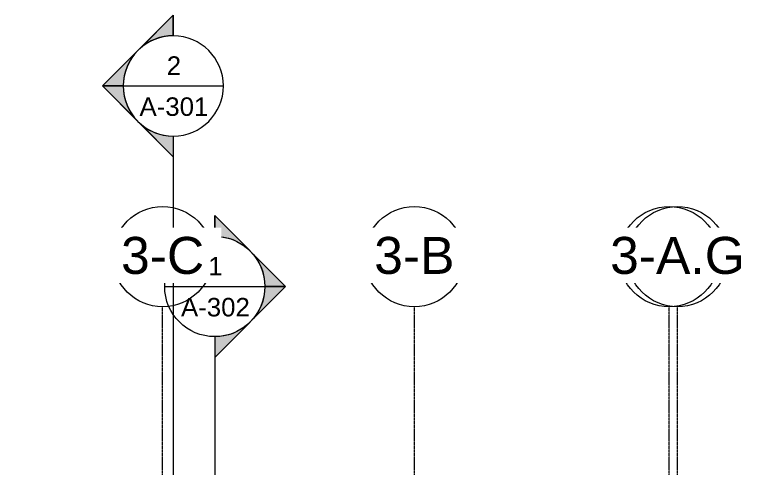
# Model space of a CAD drawing. Header units: inches. Extents: x -23034 to -8288, y -132 to 853.
# Drawn here: x -15834 to -15113, y 419 to 853 of the extents above; entities that cross this region are included whole.
import ezdxf

# ---------------------------------------------------------------- set-up
doc = ezdxf.new("R2010")
doc.units = ezdxf.units.IN
doc.header["$MEASUREMENT"] = 0
doc.linetypes.add('Grid Line 1_2_', pattern=[0.875, 0.5, -0.125, 0.125, -0.125])
for name, color, linetype, lineweight in [('G-ANNO-SYMB', 111, 'Continuous', 9), ('S-GRID', 1, 'Continuous', 9), ('S-GRID-IDEN', 1, 'Continuous', 9)]:
    doc.layers.add(name, color=color, linetype=linetype, lineweight=lineweight)
doc.styles.add('Arial', font='arial.ttf', dxfattribs={"height": 35.407186})
doc.styles.add('Arial_1', font='arial.ttf', dxfattribs={"height": 17.703593})

# ---------------------------------------------------------------- blocks, each defined once
blk = doc.blocks.new('Section - Section Head - Filled-1526-Section 8')
at = {"layer": 'G-ANNO-SYMB'}
h = blk.add_hatch(color=256, dxfattribs=at)
edge = h.paths.add_edge_path(flags=0)
edge.add_arc((-25498.9, 528), 48.06, 90, 132.0784, ccw=False)
edge.add_line((-25498.9, 576.06), (-25498.9, 595.88))
edge.add_line((-25498.9, 595.88), (-25531.11, 563.67))
h = blk.add_hatch(color=256, dxfattribs=at)
edge = h.paths.add_edge_path(flags=0)
edge.add_line((-25532.84, 561.94), (-25566.78, 528))
edge.add_line((-25566.78, 528), (-25546.9, 528))
edge.add_arc((-25498.9, 528), 48, 135, 180, ccw=False)
h = blk.add_hatch(color=256, dxfattribs=at)
edge = h.paths.add_edge_path(flags=0)
edge.add_arc((-25498.9, 528), 48, 180, 225, ccw=False)
edge.add_line((-25546.9, 528), (-25566.78, 528))
edge.add_line((-25566.78, 528), (-25532.84, 494.06))
h = blk.add_hatch(color=256, dxfattribs=at)
edge = h.paths.add_edge_path(flags=0)
edge.add_line((-25531.11, 492.33), (-25498.9, 460.12))
edge.add_line((-25498.9, 460.12), (-25498.9, 479.94))
edge.add_arc((-25498.9, 528), 48.06, 227.9216, 270, ccw=False)
for p, q in [((-25566.78, 528), (-25498.9, 595.88)), ((-25531.11, 563.67), (-25498.9, 595.88)), ((-25498.9, 576), (-25498.9, 595.88)), ((-25498.9, 595.88), (-25498.9, 576.06)), ((-25566.78, 528), (-25532.84, 561.94)), ((-25566.78, 528), (-25498.9, 460.12)), ((-25546.9, 528), (-25566.78, 528)), ((-25532.84, 494.06), (-25566.78, 528)), ((-25566.78, 528), (-25546.9, 528)), ((-25498.9, 460.12), (-25531.11, 492.33)), ((-25498.9, 480), (-25498.9, 460.12)), ((-25498.9, 479.94), (-25498.9, 460.12))]:
    blk.add_line(p, q, dxfattribs=at)
for radius, start, end in [(48, 90, 270), (48.06, 90, 132.0784), (48, 270, 90), (48, 135, 180), (48, 180, 225), (48.06, 227.9216, 270)]:
    blk.add_arc((-25498.9, 528), radius, start, end, dxfattribs=at)
blk = doc.blocks.new('Grid - Grid Head - Circle-14747-Section 8')
at = {"layer": 'S-GRID-IDEN'}
blk.add_circle((-23085.89, 621.76), 48, dxfattribs=at)

msp = doc.modelspace()

# ---------------------------------------------------------------- linework, layer by layer
at = {"layer": 'G-ANNO-SYMB'}
for p, q in [((-15730.51943, 785.15708), (-15634.51943, 785.15708)), ((-15682.51943, 737.15708), (-15682.51943, -54.81697)), ((-15690.75126, 593.15708), (-15594.75126, 593.15708)), ((-15642.75126, 545.15708), (-15642.75126, -54.81697))]:
    msp.add_line(p, q, dxfattribs=at)
at = {"layer": 'S-GRID', "linetype": 'Grid Line 1_2_'}
for p, q in [((-15692.71786, -132), (-15692.71786, 573.76478)), ((-15451.46786, -132), (-15451.46786, 573.76478)), ((-15207.21786, -132), (-15207.21786, 573.76478)), ((-15199.21786, -132), (-15199.21786, 573.76478))]:
    msp.add_line(p, q, dxfattribs=at)

# ---------------------------------------------------------------- block references
at = {"layer": 'G-ANNO-SYMB'}
msp.add_blockref('Section - Section Head - Filled-1526-Section 8', (9816.38024, 257.15708), dxfattribs=at)
at = {"layer": 'G-ANNO-SYMB', "extrusion": (0, 0, -1)}
msp.add_blockref('Section - Section Head - Filled-1526-Section 8', (41141.65093, 65.15708), dxfattribs=at)
at = {"layer": 'S-GRID-IDEN'}
for p in [(7393.17236, 0), (7634.42236, 0), (7878.67236, 0)]:
    msp.add_blockref('Grid - Grid Head - Circle-14747-Section 8', p, dxfattribs=at)

# ---------------------------------------------------------------- texts
at = {"layer": 'G-ANNO-SYMB', "attachment_point": 2, "line_spacing_factor": 0.938532, "style": 'Arial_1'}
for s, insert, char_height, width in [('2', (-15681.90469, 813.49532), 17.70359, 16.416), ('A-301', (-15681.90469, 774.22284), 17.703593, 78.624), ('1', (-15642.13652, 621.49532), 17.70359, 16.416), ('A-302', (-15642.13652, 582.22284), 17.703593, 78.624)]:
    msp.add_mtext(s, dxfattribs=dict(at, insert=insert, char_height=char_height, width=width))
at = {"layer": 'S-GRID-IDEN', "insert": (-15918.97709, 640.63852), "char_height": 35.407186, "width": 180.144, "attachment_point": 2, "line_spacing_factor": 0.938532, "style": 'Arial', "bg_fill": 3, "box_fill_scale": 1.25, "bg_fill_color": 0, "bg_fill_transparency": 0}
msp.add_mtext('1-13.G', dxfattribs=at)

# ---------------------------------------------------------------- next in the draw order: texts
at = {"layer": 'S-GRID-IDEN', "char_height": 35.407186, "attachment_point": 2, "line_spacing_factor": 0.938532, "style": 'Arial', "bg_fill": 3, "box_fill_scale": 1.25, "bg_fill_color": 0, "bg_fill_transparency": 0}
for s, insert, width in [('3-C', (-15692.72709, 640.63852), 94.608), ('3-B', (-15451.47709, 640.63852), 91.584), ('3-A', (-15207.22709, 640.63852), 91.584)]:
    msp.add_mtext(s, dxfattribs=dict(at, insert=insert, width=width))

# ---------------------------------------------------------------- next in the draw order: block references
at = {"layer": 'S-GRID-IDEN'}
msp.add_blockref('Grid - Grid Head - Circle-14747-Section 8', (7886.67236, 0), dxfattribs=at)

# ---------------------------------------------------------------- next in the draw order: texts
at = {"layer": 'S-GRID-IDEN', "insert": (-15199.22709, 640.63852), "char_height": 35.407186, "width": 153.792, "attachment_point": 2, "line_spacing_factor": 0.938532, "style": 'Arial', "bg_fill": 3, "box_fill_scale": 1.25, "bg_fill_color": 0, "bg_fill_transparency": 0}
msp.add_mtext('3-A.G', dxfattribs=at)

doc.saveas('drawing.dxf')
